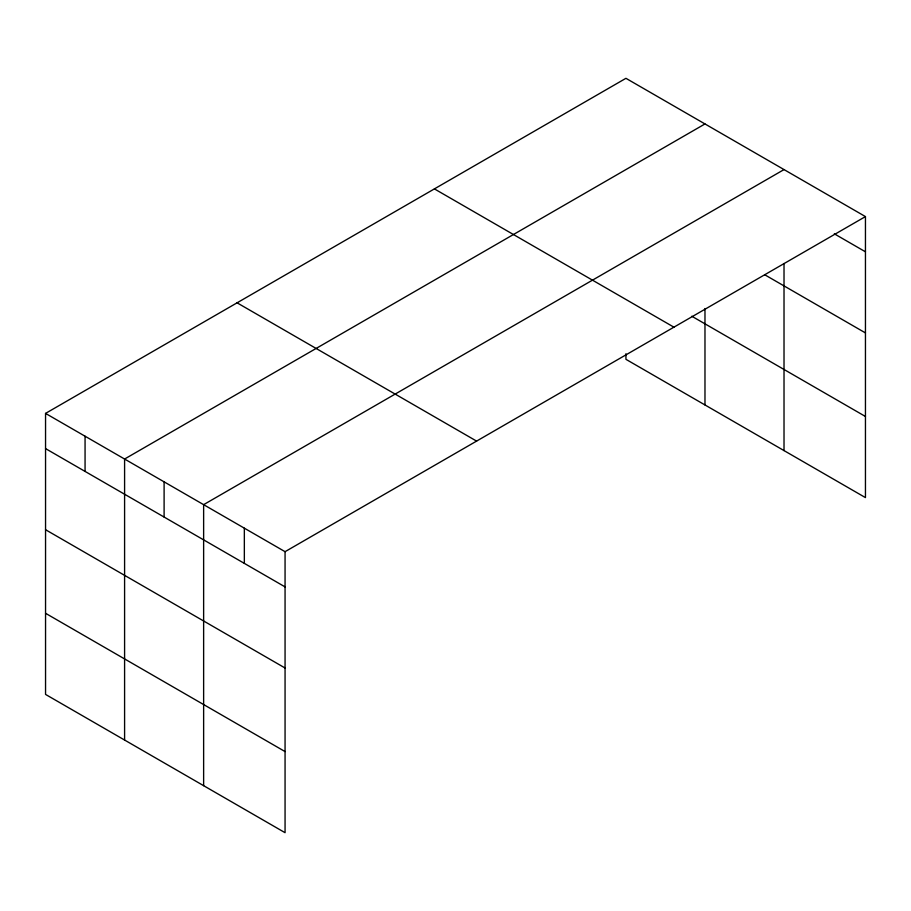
<?xml version="1.0" encoding="UTF-8"?>
<svg xmlns="http://www.w3.org/2000/svg" width="911" height="911" viewBox="0 0 911 911"><rect width="100%" height="100%" fill="white"/><g stroke="black" fill="none" stroke-linecap="round" stroke-linejoin="round"><path stroke-width="1.37" d="M45.55 413.4L285.063 551.679L285.063 832.688L45.55 694.41L45.55 413.4L625.937 78.312L865.45 216.59L865.45 497.6L625.937 359.321L625.937 353.73M704.977 123.942L124.591 459.03L124.591 740.039M784.018 169.583L203.631 504.66L203.631 785.669M285.063 551.679L865.45 216.59M834.317 233.82L865.45 251.8M764.853 274.837L865.45 332.914M691.802 316.231L865.45 416.486M434.41 188.896L673.924 327.174M237.076 302.816L476.59 441.106M45.55 448.599L285.063 586.889M45.55 529.712L285.063 668.002M45.55 613.285L285.063 751.575M784.018 263.518L784.018 450.592M704.977 308.522L704.977 404.951M244.342 528.175L244.342 563.374M164.105 481.851L164.105 517.049M85.065 436.21L85.065 471.42"/></g></svg>
